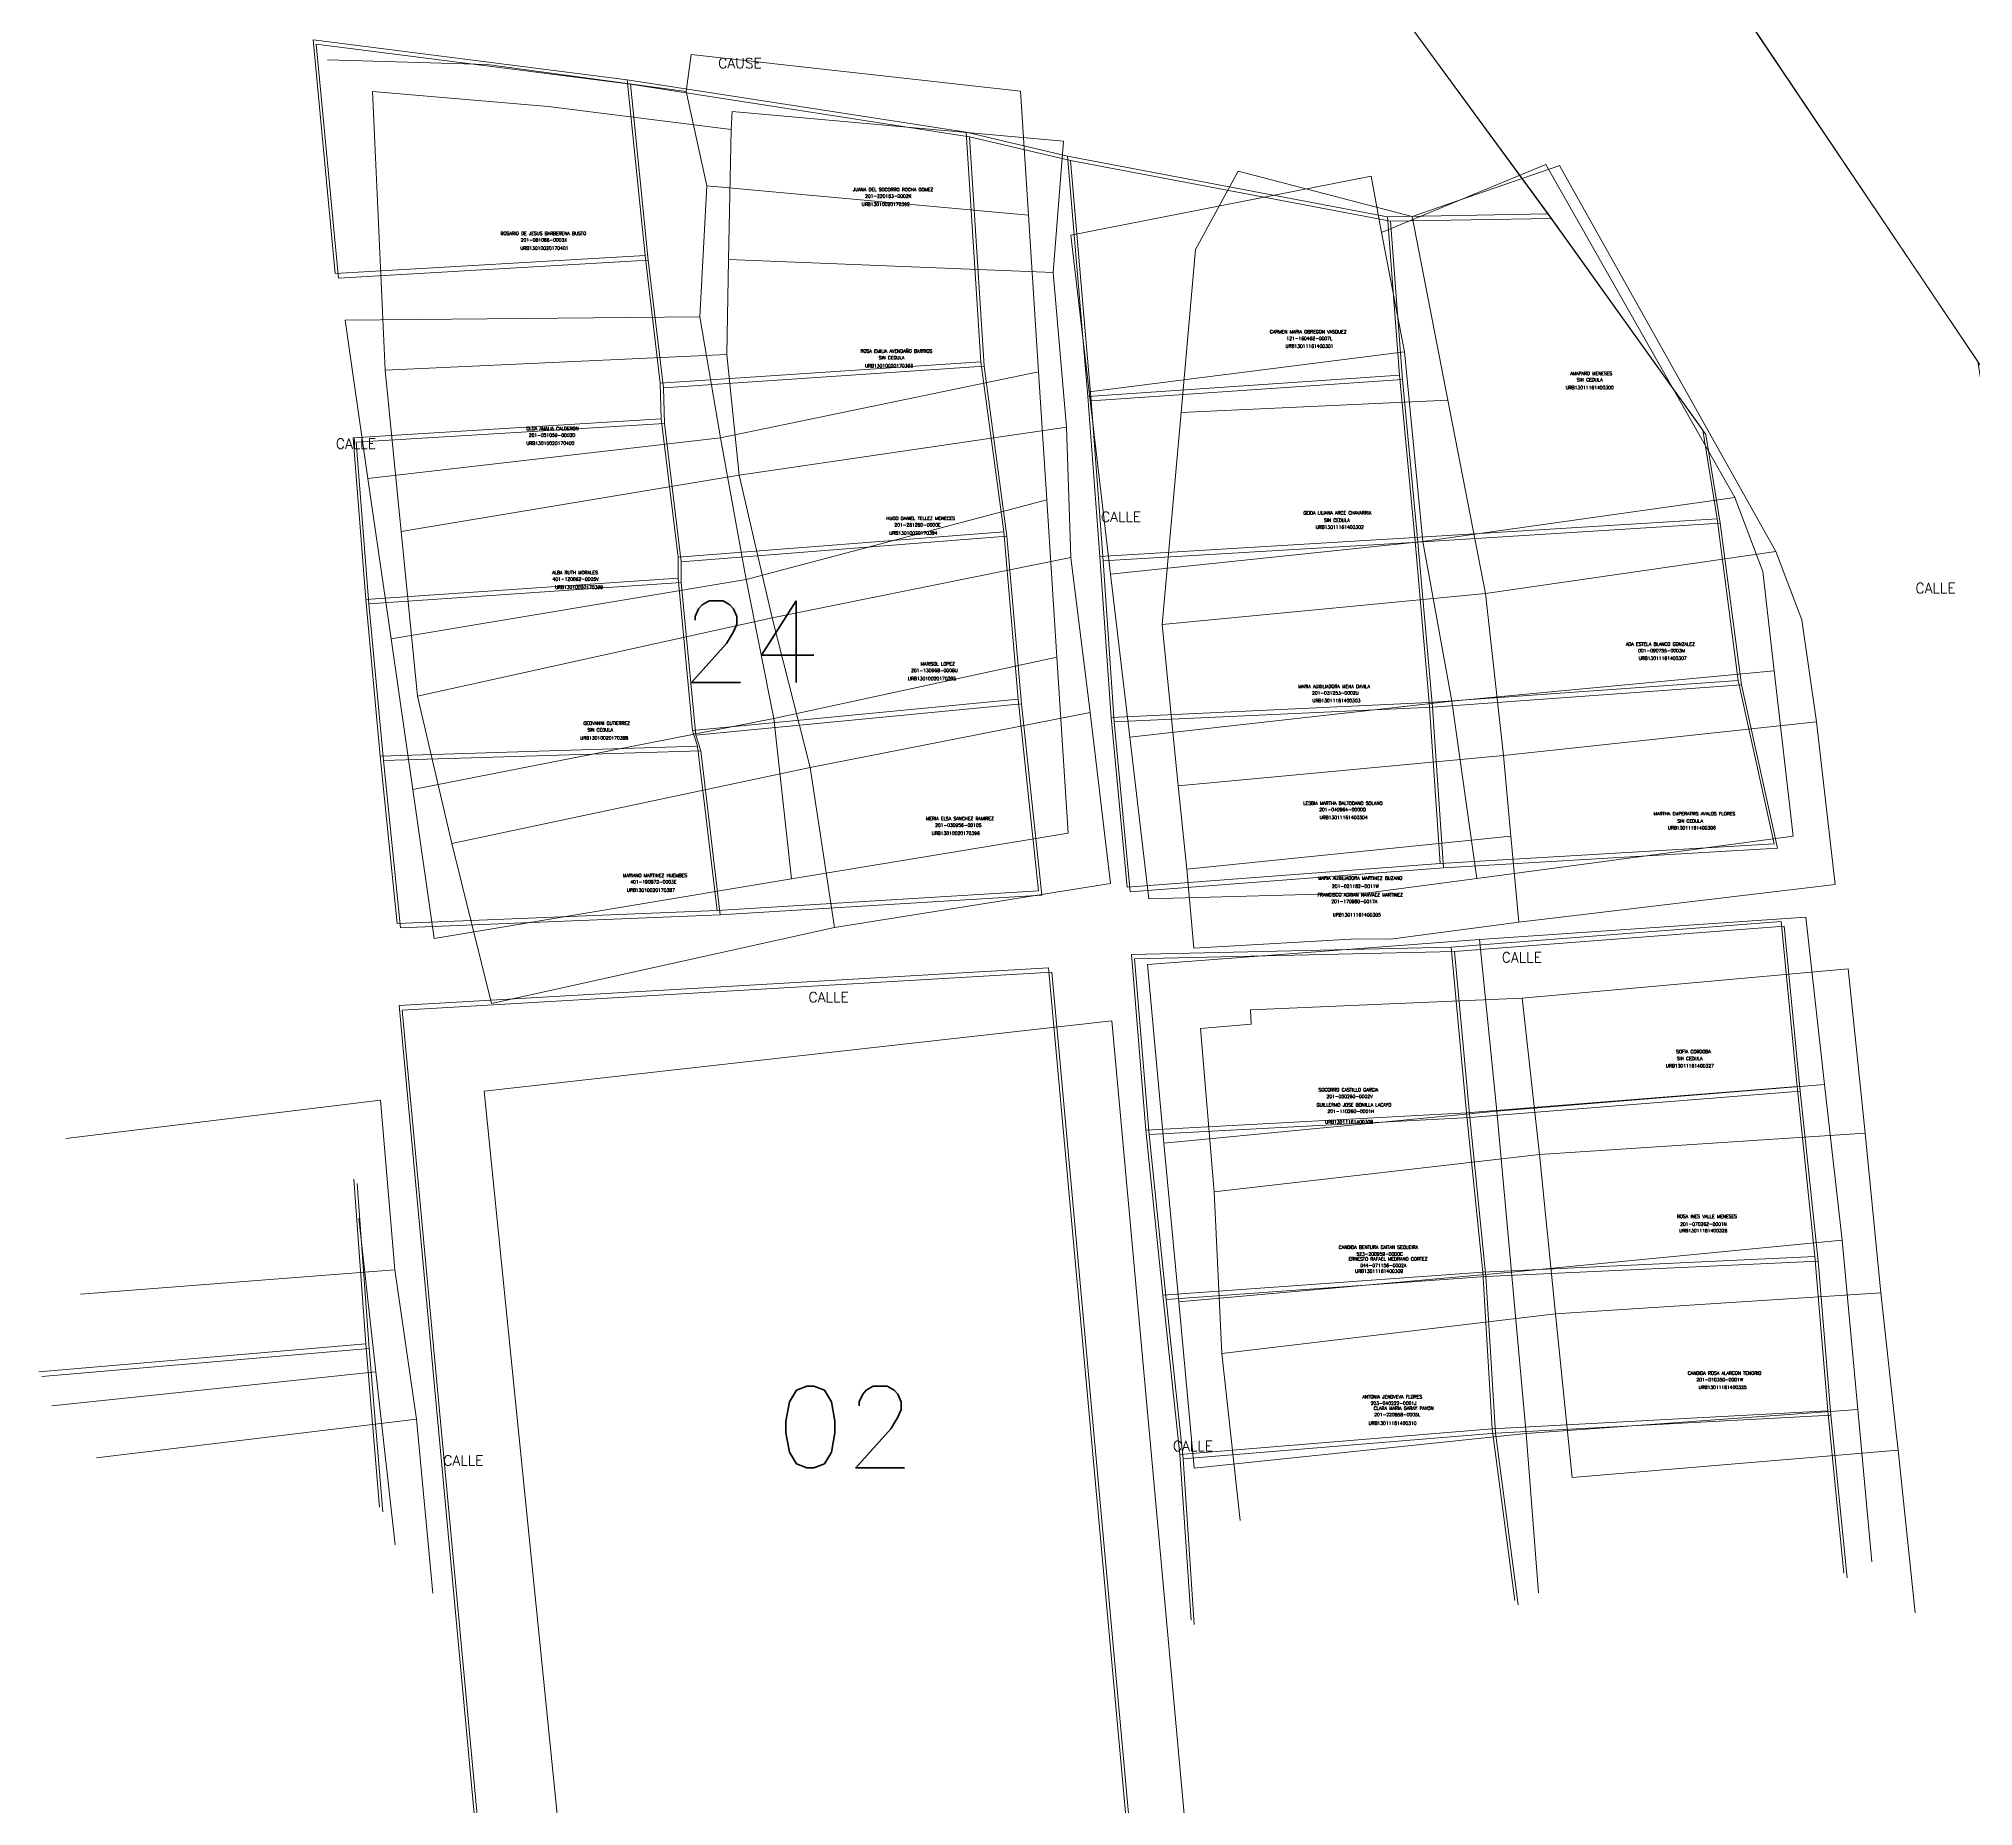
# Model space of a CAD drawing. Header units: millimetres. Extents: x 605783 to 618866, y 1302882 to 1321803.
# Drawn here: x 618219.9 to 618338.7, y 1320078 to 1320186.5 of the extents above; entities that cross this region are included whole.
import ezdxf

# ---------------------------------------------------------------- set-up
doc = ezdxf.new("R2010")
doc.units = ezdxf.units.MM
for name, color, linetype, lineweight in [('101', 3, 'Continuous', 0), ('1ER PROPIETARIO', 150, 'Continuous', 0), ('2DA CEDULA', 7, 'Continuous', 0), ('2DO PROPIETARIO', 7, 'Continuous', 0), ('486', 21, 'Continuous', 0), ('4861', 7, 'Continuous', 0), ('Nivel 2', 7, 'Continuous', 0), ('Nivel 30', 7, 'Continuous', 0), ('NumMZLote', 172, 'Continuous', 0)]:
    doc.layers.add(name, color=color, linetype=linetype, lineweight=lineweight)
for name, color, linetype in [('1RA CEDULA', 204, 'Continuous'), ('2', 7, 'Continuous'), ('CALLE', 7, 'Continuous')]:
    doc.layers.add(name, color=color, linetype=linetype)
doc.styles.add('Style-Txt', font='txt_____.ttf')

msp = doc.modelspace()

# ---------------------------------------------------------------- linework, layer by layer
at = {"layer": '2', "color": 1, "lineweight": 5}
for p, q in [((618300.822, 1320191.767), (618312.558, 1320175.753)), ((618257.124, 1320173.201), (618256.031, 1320183.992)), ((618276.841, 1320180.774), (618283.05, 1320179.31)), ((618302.691, 1320175.581), (618303.426, 1320165.858)), ((618238.104, 1320172.095), (618257.124, 1320173.201)), ((618258.058, 1320165.363), (618257.124, 1320173.201)), ((618277.739, 1320166.674), (618258.058, 1320165.363)), ((618279.137, 1320156.24), (618277.739, 1320166.674)), ((618258.114, 1320163.174), (618258.058, 1320165.363)), ((618303.426, 1320165.858), (618284.305, 1320164.548)), ((618303.426, 1320165.858), (618304.365, 1320155.882)), ((618285.04, 1320154.724), (618284.305, 1320164.548)), ((618239.196, 1320162.017), (618258.114, 1320163.174)), ((618258.114, 1320163.174), (618259.151, 1320154.674)), ((618239.982, 1320152.091), (618239.196, 1320162.017)), ((618304.365, 1320155.882), (618322.928, 1320157.038)), ((618322.928, 1320157.038), (618324.222, 1320147.113)), ((618259.151, 1320154.674), (618279.137, 1320156.24)), ((618279.137, 1320156.24), (618280.026, 1320145.958)), ((618304.365, 1320155.882), (618285.04, 1320154.724)), ((618305.254, 1320145.753), (618304.365, 1320155.882)), ((618259.151, 1320154.674), (618259.154, 1320153.401)), ((618285.04, 1320154.724), (618285.725, 1320144.849)), ((618259.154, 1320153.401), (618239.982, 1320152.091)), ((618260.041, 1320144.035), (618259.154, 1320153.401)), ((618239.982, 1320152.091), (618240.87, 1320142.471)), ((618324.222, 1320147.113), (618305.254, 1320145.753)), ((618280.026, 1320145.958), (618260.041, 1320144.035)), ((618285.725, 1320144.849), (618305.254, 1320145.753)), ((618305.254, 1320145.753), (618305.938, 1320135.877)), ((618260.349, 1320143.069), (618260.041, 1320144.035)), ((618240.87, 1320142.471), (618260.349, 1320143.069)), ((618260.349, 1320143.069), (618261.542, 1320132.991)), ((618306.612, 1320130.737), (618307.551, 1320120.557)), ((618307.551, 1320120.557), (618327.841, 1320122.174)), ((618327.841, 1320122.174), (618328.934, 1320111.74)), ((618307.551, 1320120.557), (618287.87, 1320119.5)), ((618308.541, 1320110.784), (618307.551, 1320120.557)), ((618287.87, 1320119.5), (618288.911, 1320109.371)), ((618239.252, 1320116.503), (618239.988, 1320106.374)), ((618288.911, 1320109.371), (618308.541, 1320110.784)), ((618328.934, 1320111.74), (618308.541, 1320110.784)), ((618308.541, 1320110.784), (618309.123, 1320101.163)), ((618328.934, 1320111.74), (618329.719, 1320102.272)), ((618288.911, 1320109.371), (618289.951, 1320099.598)), ((618239.988, 1320106.374), (618219.902, 1320104.654)), ((618240.826, 1320096.346), (618239.988, 1320106.374)), ((618309.123, 1320101.163), (618289.951, 1320099.598)), ((618329.719, 1320102.272), (618309.123, 1320101.163)), ((618309.123, 1320101.163), (618310.521, 1320090.627)), ((618330.709, 1320092.296), (618329.719, 1320102.272)), ((618290.636, 1320089.418), (618289.951, 1320099.598))]:
    msp.add_line(p, q, dxfattribs=at)
for points in [[(618324.839, 1320187.639), (618338.927, 1320166.691), (618343.417, 1320139.005), (618369.658, 1320140.685), (618366.573, 1320176.52)], [(618238.104, 1320172.095), (618236.748, 1320186.449), (618256.031, 1320183.992)], [(618256.031, 1320183.992), (618276.841, 1320180.774), (618277.739, 1320166.674)], [(618284.305, 1320164.548), (618283.05, 1320179.31), (618302.691, 1320175.581)], [(618302.691, 1320175.581), (618312.558, 1320175.753), (618322.05, 1320162.484), (618322.928, 1320157.038)], [(618324.222, 1320147.113), (618326.433, 1320137.088), (618305.938, 1320135.877)], [(618280.026, 1320145.958), (618281.274, 1320134.2), (618261.542, 1320132.991)], [(618285.725, 1320144.849), (618286.716, 1320134.414), (618305.938, 1320135.877)], [(618240.87, 1320142.471), (618241.911, 1320132.189), (618261.542, 1320132.991)], [(618306.612, 1320130.737), (618326.851, 1320132.304), (618327.841, 1320122.174)], [(618287.87, 1320119.5), (618286.98, 1320130.291), (618306.612, 1320130.737)], [(618242.025, 1320127.149), (618281.895, 1320129.467), (618287.169, 1320071.541), (618247.452, 1320068.715), (618242.025, 1320127.149)]]:
    msp.add_lwpolyline(points, dxfattribs=at)
at = {"layer": '486', "color": 1, "lineweight": 5, "flags": 128}
for points in [[(618262.252, 1320172.958), (618262.403, 1320180.933)], [(618304.205, 1320175.606), (618306.401, 1320164.318)], [(618262.142, 1320167.136), (618262.252, 1320172.958)], [(618262.252, 1320172.958), (618282.169, 1320172.158)], [(618241.165, 1320166.161), (618262.142, 1320167.136)], [(618262.892, 1320159.724), (618262.142, 1320167.136)], [(618306.401, 1320164.318), (618290.023, 1320163.571)], [(618306.401, 1320164.318), (618308.711, 1320152.452)], [(618262.892, 1320159.724), (618282.983, 1320162.66)], [(618242.149, 1320156.26), (618262.892, 1320159.724)], [(618264.931, 1320150.957), (618262.892, 1320159.724)], [(618264.931, 1320150.957), (618283.263, 1320154.654)], [(618308.711, 1320152.452), (618326.54, 1320155.04)], [(618288.862, 1320150.548), (618308.711, 1320152.452)], [(618308.711, 1320152.452), (618309.819, 1320142.514)], [(618243.155, 1320146.151), (618264.931, 1320150.957)], [(618267.266, 1320141.77), (618264.931, 1320150.957)], [(618267.266, 1320141.77), (618284.442, 1320145.144)], [(618309.819, 1320142.514), (618329.02, 1320144.564)], [(618245.255, 1320137.105), (618267.266, 1320141.77)], [(618268.742, 1320131.949), (618267.266, 1320141.77)], [(618289.841, 1320140.642), (618309.819, 1320142.514)], [(618310.276, 1320137.555), (618309.819, 1320142.514)], [(618290.375, 1320135.536), (618310.276, 1320137.555)], [(618310.764, 1320132.267), (618310.276, 1320137.555)], [(618310.953, 1320127.596), (618312.017, 1320118.015)], [(618312.017, 1320118.015), (618332.015, 1320119.322)], [(618292.058, 1320115.723), (618312.017, 1320118.015)], [(618313.012, 1320108.215), (618312.017, 1320118.015)], [(618222.473, 1320109.438), (618241.756, 1320110.927)], [(618313.012, 1320108.215), (618332.98, 1320109.511)], [(618292.528, 1320105.788), (618313.012, 1320108.215)], [(618314.027, 1320098.176), (618313.012, 1320108.215)], [(618223.459, 1320099.376), (618243.086, 1320101.751)], [(618314.027, 1320098.176), (618334.036, 1320099.861)]]:
    msp.add_lwpolyline(points, dxfattribs=at)
at = {"layer": '4861', "color": 1, "lineweight": 5}
for p, q in [((618241.165, 1320166.161), (618240.382, 1320183.271)), ((618240.382, 1320183.271), (618251.182, 1320182.362)), ((618251.182, 1320182.362), (618262.403, 1320180.933)), ((618262.403, 1320180.933), (618262.461, 1320182.043)), ((618262.461, 1320182.043), (618282.799, 1320180.217)), ((618290.915, 1320173.571), (618293.533, 1320178.385)), ((618290.023, 1320163.571), (618290.915, 1320173.571)), ((618282.169, 1320172.158), (618282.983, 1320162.66)), ((618242.149, 1320156.26), (618241.165, 1320166.161)), ((618288.862, 1320150.548), (618290.023, 1320163.571)), ((618282.983, 1320162.66), (618283.263, 1320154.654)), ((618243.155, 1320146.151), (618242.149, 1320156.26)), ((618283.263, 1320154.654), (618284.442, 1320145.144)), ((618289.841, 1320140.642), (618288.862, 1320150.548)), ((618245.255, 1320137.105), (618243.155, 1320146.151)), ((618284.442, 1320145.144), (618285.686, 1320134.656)), ((618290.375, 1320135.536), (618289.841, 1320140.642)), ((618247.697, 1320127.28), (618245.255, 1320137.105)), ((618285.686, 1320134.656), (618268.742, 1320131.949)), ((618290.801, 1320130.671), (618290.375, 1320135.536)), ((618330.183, 1320134.58), (618310.764, 1320132.267)), ((618310.764, 1320132.267), (618302.877, 1320131.238)), ((618268.742, 1320131.949), (618247.697, 1320127.28)), ((618300.793, 1320131.25), (618290.801, 1320130.671)), ((618302.877, 1320131.238), (618300.793, 1320131.25)), ((618330.979, 1320129.417), (618310.953, 1320127.596)), ((618332.015, 1320119.322), (618330.979, 1320129.417)), ((618310.953, 1320127.596), (618294.283, 1320126.887)), ((618247.238, 1320121.886), (618285.772, 1320126.216)), ((618285.772, 1320126.216), (618291.207, 1320066.58)), ((618294.283, 1320126.887), (618294.336, 1320126.012)), ((618294.336, 1320126.012), (618291.219, 1320125.737)), ((618291.219, 1320125.737), (618292.058, 1320115.723)), ((618221.562, 1320118.994), (618240.887, 1320121.353)), ((618241.756, 1320110.927), (618240.887, 1320121.353)), ((618253.197, 1320063.054), (618247.238, 1320121.886)), ((618332.98, 1320109.511), (618332.015, 1320119.322)), ((618292.058, 1320115.723), (618292.528, 1320105.788)), ((618243.086, 1320101.751), (618241.756, 1320110.927)), ((618333.946, 1320100.726), (618332.98, 1320109.511)), ((618292.528, 1320105.788), (618293.657, 1320095.545)), ((618244.101, 1320091.084), (618243.086, 1320101.751)), ((618334.036, 1320099.861), (618333.946, 1320100.726)), ((618335.079, 1320089.875), (618334.036, 1320099.861))]:
    msp.add_line(p, q, dxfattribs=at)
at = {"layer": '4861', "color": 1, "lineweight": 5, "flags": 128}
for points in [[(618282.799, 1320180.217), (618282.169, 1320172.158)], [(618293.533, 1320178.385), (618304.205, 1320175.606)], [(618304.205, 1320175.606), (618313.266, 1320178.729)], [(618313.272, 1320178.693), (618313.266, 1320178.729)], [(618326.54, 1320155.04), (618313.272, 1320178.693)], [(618329.02, 1320144.564), (618328.131, 1320150.836), (618326.54, 1320155.04)], [(618330.183, 1320134.58), (618329.02, 1320144.564)]]:
    msp.add_lwpolyline(points, dxfattribs=at)
at = {"layer": 'Nivel 2', "color": 1, "lineweight": 5}
for p, q in [((618301.016, 1320191.493), (618312.752, 1320175.479)), ((618257.318, 1320172.927), (618256.225, 1320183.718)), ((618277.035, 1320180.5), (618283.244, 1320179.036)), ((618302.885, 1320175.307), (618303.62, 1320165.584)), ((618238.298, 1320171.821), (618257.318, 1320172.927)), ((618258.252, 1320165.089), (618257.318, 1320172.927)), ((618277.933, 1320166.4), (618258.252, 1320165.089)), ((618279.331, 1320155.966), (618277.933, 1320166.4)), ((618303.62, 1320165.584), (618284.499, 1320164.274)), ((618303.62, 1320165.584), (618304.559, 1320155.608)), ((618258.308, 1320162.9), (618258.252, 1320165.089)), ((618285.234, 1320154.45), (618284.499, 1320164.274)), ((618239.39, 1320161.743), (618258.308, 1320162.9)), ((618258.308, 1320162.9), (618259.345, 1320154.4)), ((618240.176, 1320151.817), (618239.39, 1320161.743)), ((618259.345, 1320154.4), (618279.331, 1320155.966)), ((618279.331, 1320155.966), (618280.22, 1320145.684)), ((618304.559, 1320155.608), (618323.122, 1320156.764)), ((618323.122, 1320156.764), (618324.416, 1320146.839)), ((618304.559, 1320155.608), (618285.234, 1320154.45)), ((618305.448, 1320145.479), (618304.559, 1320155.608)), ((618259.345, 1320154.4), (618259.348, 1320153.127)), ((618285.234, 1320154.45), (618285.919, 1320144.575)), ((618259.348, 1320153.127), (618240.176, 1320151.817)), ((618260.235, 1320143.761), (618259.348, 1320153.127)), ((618240.176, 1320151.817), (618241.064, 1320142.197)), ((618324.416, 1320146.839), (618305.448, 1320145.479)), ((618280.22, 1320145.684), (618260.235, 1320143.761)), ((618285.919, 1320144.575), (618305.448, 1320145.479)), ((618305.448, 1320145.479), (618306.132, 1320135.603)), ((618241.064, 1320142.197), (618260.543, 1320142.795)), ((618260.543, 1320142.795), (618260.235, 1320143.761)), ((618260.543, 1320142.795), (618261.736, 1320132.717)), ((618306.806, 1320130.463), (618307.745, 1320120.283)), ((618307.745, 1320120.283), (618328.035, 1320121.9)), ((618328.035, 1320121.9), (618329.128, 1320111.466)), ((618307.745, 1320120.283), (618288.064, 1320119.226)), ((618308.735, 1320110.51), (618307.745, 1320120.283)), ((618288.064, 1320119.226), (618289.105, 1320109.097)), ((618239.446, 1320116.229), (618240.182, 1320106.1)), ((618329.128, 1320111.466), (618308.735, 1320110.51)), ((618329.128, 1320111.466), (618329.913, 1320101.998)), ((618289.105, 1320109.097), (618308.735, 1320110.51)), ((618308.735, 1320110.51), (618309.317, 1320100.889)), ((618289.105, 1320109.097), (618290.145, 1320099.324)), ((618240.182, 1320106.1), (618220.096, 1320104.38)), ((618241.02, 1320096.072), (618240.182, 1320106.1)), ((618329.913, 1320101.998), (618309.317, 1320100.889)), ((618330.903, 1320092.022), (618329.913, 1320101.998)), ((618309.317, 1320100.889), (618290.145, 1320099.324)), ((618309.317, 1320100.889), (618310.715, 1320090.353)), ((618290.83, 1320089.144), (618290.145, 1320099.324))]:
    msp.add_line(p, q, dxfattribs=at)
at = {"layer": 'Nivel 2', "color": 1, "lineweight": 5, "flags": 128}
for points in [[(618325.033, 1320187.365), (618339.121, 1320166.417), (618343.611, 1320138.731), (618369.852, 1320140.411), (618366.767, 1320176.246)], [(618238.298, 1320171.821), (618236.942, 1320186.175), (618256.225, 1320183.718)], [(618256.225, 1320183.718), (618277.035, 1320180.5), (618277.933, 1320166.4)], [(618284.499, 1320164.274), (618283.244, 1320179.036), (618302.885, 1320175.307)], [(618302.885, 1320175.307), (618312.752, 1320175.479), (618322.244, 1320162.21), (618323.122, 1320156.764)], [(618324.416, 1320146.839), (618326.627, 1320136.814), (618306.132, 1320135.603)], [(618280.22, 1320145.684), (618281.468, 1320133.926), (618261.736, 1320132.717)], [(618285.919, 1320144.575), (618286.91, 1320134.14), (618306.132, 1320135.603)], [(618241.064, 1320142.197), (618242.105, 1320131.915), (618261.736, 1320132.717)], [(618306.806, 1320130.463), (618327.045, 1320132.03), (618328.035, 1320121.9)], [(618288.064, 1320119.226), (618287.174, 1320130.017), (618306.806, 1320130.463)], [(618242.219, 1320126.875), (618282.089, 1320129.193), (618287.363, 1320071.267), (618247.646, 1320068.441), (618242.219, 1320126.875)]]:
    msp.add_lwpolyline(points, dxfattribs=at)
at = {"layer": 'Nivel 30', "color": 1, "lineweight": 5}
for p, q in [((618259.638, 1320183.279), (618259.952, 1320185.553)), ((618259.952, 1320185.553), (618280.172, 1320183.285)), ((618237.63, 1320185.224), (618247.424, 1320184.938)), ((618247.424, 1320184.938), (618259.638, 1320183.279)), ((618259.638, 1320183.279), (618260.924, 1320177.482)), ((618280.172, 1320183.285), (618280.658, 1320175.685)), ((618302.322, 1320174.624), (618312.412, 1320178.791)), ((618312.412, 1320178.791), (618324.012, 1320158.34)), ((618260.492, 1320169.44), (618260.924, 1320177.482)), ((618260.924, 1320177.482), (618280.658, 1320175.685)), ((618283.254, 1320174.447), (618301.686, 1320178.068)), ((618301.686, 1320178.068), (618302.322, 1320174.624)), ((618280.658, 1320175.685), (618281.276, 1320166.056)), ((618284.384, 1320164.827), (618283.254, 1320174.447)), ((618303.742, 1320167.28), (618302.322, 1320174.624)), ((618260.492, 1320169.44), (618238.71, 1320169.225)), ((618240.112, 1320159.509), (618238.71, 1320169.225)), ((618261.758, 1320162.014), (618260.492, 1320169.44)), ((618284.384, 1320164.827), (618303.742, 1320167.28)), ((618304.864, 1320155.654), (618303.742, 1320167.28)), ((618261.758, 1320162.014), (618281.276, 1320166.056)), ((618281.276, 1320166.056), (618281.78, 1320158.194)), ((618285.7, 1320153.63), (618284.384, 1320164.827)), ((618261.758, 1320162.014), (618240.112, 1320159.509)), ((618263.32, 1320153.31), (618261.758, 1320162.014)), ((618241.53, 1320149.675), (618240.112, 1320159.509)), ((618281.78, 1320158.194), (618263.32, 1320153.31)), ((618281.78, 1320158.194), (618282.4, 1320148.545)), ((618324.012, 1320158.34), (618304.864, 1320155.654)), ((618324.012, 1320158.34), (618325.726, 1320153.811)), ((618285.7, 1320153.63), (618304.864, 1320155.654)), ((618306.644, 1320145.836), (618304.864, 1320155.654)), ((618286.876, 1320143.632), (618285.7, 1320153.63)), ((618325.726, 1320153.811), (618326.432, 1320147.699)), ((618263.32, 1320153.31), (618241.53, 1320149.675)), ((618265.028, 1320144.787), (618263.32, 1320153.31)), ((618242.862, 1320140.422), (618241.53, 1320149.675)), ((618265.028, 1320144.787), (618282.4, 1320148.545)), ((618282.4, 1320148.545), (618283.092, 1320137.737)), ((618326.432, 1320147.699), (618306.644, 1320145.836)), ((618326.432, 1320147.699), (618327.6, 1320137.562)), ((618306.644, 1320145.836), (618286.876, 1320143.632)), ((618308.178, 1320134.963), (618306.644, 1320145.836)), ((618265.028, 1320144.787), (618242.862, 1320140.422)), ((618266.108, 1320134.923), (618265.028, 1320144.787)), ((618288.04, 1320133.714), (618286.876, 1320143.632)), ((618244.182, 1320131.277), (618242.862, 1320140.422)), ((618283.092, 1320137.737), (618266.108, 1320134.923)), ((618327.6, 1320137.562), (618308.178, 1320134.963)), ((618266.108, 1320134.923), (618244.182, 1320131.277)), ((618308.178, 1320134.963), (618301.522, 1320134.073)), ((618301.522, 1320134.073), (618288.04, 1320133.714)), ((618308.346, 1320131.207), (618328.376, 1320132.587)), ((618328.376, 1320132.587), (618329.528, 1320122.3)), ((618287.954, 1320129.677), (618308.346, 1320131.207)), ((618309.412, 1320120.669), (618308.346, 1320131.207)), ((618288.974, 1320118.7), (618287.954, 1320129.677)), ((618309.412, 1320120.669), (618329.528, 1320122.3)), ((618329.528, 1320122.3), (618330.6, 1320112.739)), ((618309.412, 1320120.669), (618288.974, 1320118.7)), ((618310.312, 1320110.789), (618309.412, 1320120.669)), ((618289.88, 1320108.958), (618288.974, 1320118.7)), ((618239.558, 1320114.071), (618240.604, 1320104.662)), ((618330.6, 1320112.739), (618310.312, 1320110.789)), ((618330.6, 1320112.739), (618331.558, 1320102.354)), ((618289.88, 1320108.958), (618310.312, 1320110.789)), ((618310.312, 1320110.789), (618311.2, 1320100.878)), ((618290.828, 1320098.758), (618289.88, 1320108.958)), ((618220.704, 1320102.58), (618240.604, 1320104.662)), ((618240.604, 1320104.662), (618241.788, 1320094.041)), ((618311.2, 1320100.878), (618331.558, 1320102.354)), ((618331.558, 1320102.354), (618332.42, 1320093.006)), ((618290.828, 1320098.758), (618311.2, 1320100.878)), ((618311.2, 1320100.878), (618311.96, 1320091.085))]:
    msp.add_line(p, q, dxfattribs=at)

# ---------------------------------------------------------------- texts
at = {"layer": '101', "color": 1, "lineweight": 5, "char_height": 0.2, "attachment_point": 5, "line_spacing_factor": 0.722892, "style": 'Style-Txt'}
for s, insert in [('URB13010020170392', (618271.898, 1320176.354)), ('URB13010020170401', (618250.941, 1320173.659)), ('URB13011161400301', (618297.906, 1320167.644)), ('URB13010020170393', (618272.098, 1320166.435)), ('URB13011161400300', (618315.106, 1320165.093)), ('URB13010020170400', (618251.309, 1320161.676)), ('URB13010020170394', (618273.591, 1320156.165)), ('URB13011161400302', (618299.762, 1320156.53)), ('URB13010020170399', (618253.069, 1320152.839)), ('URB13011161400307', (618319.588, 1320148.476)), ('URB13010020170395', (618274.732, 1320147.228)), ('URB13011161400303', (618299.562, 1320145.876)), ('URB13010020170398', (618254.612, 1320143.581)), ('URB13011161400304', (618300.003, 1320138.704)), ('URB13011161400306', (618321.378, 1320138.063)), ('URB13010020170396', (618276.195, 1320137.73)), ('URB13010020170397', (618257.478, 1320134.243)), ('URB13011161400305', (618300.813, 1320132.73)), ('URB13011161400327', (618321.257, 1320123.452)), ('URB13011161400308', (618300.338, 1320120.008)), ('URB13011161400326', (618322.079, 1320113.333)), ('URB13011161400309', (618302.181, 1320110.848)), ('URB13011161400325', (618323.262, 1320103.714)), ('URB13011161400310', (618303.005, 1320101.51))]:
    msp.add_mtext(s, dxfattribs=dict(at, insert=insert))
at = {"layer": '1ER PROPIETARIO', "color": 1, "lineweight": 5, "char_height": 0.2, "attachment_point": 5, "line_spacing_factor": 0.722892, "style": 'Style-Txt'}
for s, insert in [('JUANA DEL SOCORRO ROCHA GOMEZ', (618272.351, 1320177.256)), ('ROSARIO DE JESUS BARBERENA BUSTO', (618250.877, 1320174.561)), ('CARMEN MARIA OBREGON VASQUEZ ', (618297.829, 1320168.516)), ('ROSA EMILIA AVENDAÑO BARRIOS', (618272.551, 1320167.337)), ('AMAPARO MENESES', (618315.196, 1320165.964)), ('OLGA AMALIA CALDERON ', (618251.439, 1320162.578)), ('HUGO DANIEL TELLEZ MENECES', (618274.044, 1320157.067)), ('GEIDA LILIANA ARCE CHAVARRIA', (618299.619, 1320157.402)), ('ALBA RUTH MORALES', (618252.821, 1320153.741)), ('ADA ESTELA BLANCO GONZALEZ', (618319.445, 1320149.348)), ('MARISOL LOPEZ', (618275.086, 1320148.13)), ('MARIA AUXILIADORA MENA DAVILA', (618299.419, 1320146.748)), ('GEOVANNI GUTIERREZ ', (618254.766, 1320144.483)), ('LESBIA MARTHA BALTODANO SOLANO', (618299.96, 1320139.576)), ('MERIA ELSA SANCHEZ RAMIREZ', (618276.448, 1320138.632)), ('MARTHA EMPERATRIS AVALOS FLORES', (618321.535, 1320138.935)), ('MARIANO MARTINEZ HUEMBES ', (618257.731, 1320135.145)), ('MARIA AUXILIADORA MARTINEZ BUZANO', (618301.021, 1320134.981)), ('SOFIA CORDOBA ', (618321.481, 1320124.324)), ('SOCORRO CASTILLO GARCIA', (618300.294, 1320121.98)), ('ROSA INES VALLE MENESES', (618322.303, 1320114.205)), ('CANDIDA BENTURA GAITAN SEQUEIRA', (618302.137, 1320112.301)), ('CANDIDA ROSA ALARCON TENORIO', (618323.385, 1320104.586)), ('ANTONIA JENOVEVA FLORES ', (618302.991, 1320103.136))]:
    msp.add_mtext(s, dxfattribs=dict(at, insert=insert))
at = {"layer": '1RA CEDULA', "color": 1, "lineweight": 5, "char_height": 0.2, "attachment_point": 5, "line_spacing_factor": 0.722892, "style": 'Style-Txt'}
for s, insert in [('201-220163-0002K', (618272.053, 1320176.853)), ('201-081066-0003X', (618250.913, 1320174.158)), ('121-160462-0007L', (618297.903, 1320168.113)), ('SIN CEDULA', (618272.253, 1320166.934)), ('SIN CEDULA', (618315.111, 1320165.576)), ('201-051059-0002D', (618251.414, 1320162.175)), ('SIN CEDULA', (618299.591, 1320156.95)), ('201-261260-0000E', (618273.846, 1320156.664)), ('401-120862-0005V', (618252.857, 1320153.338)), ('001-090755-0003M', (618319.519, 1320148.944)), ('201-130968-0006U', (618274.887, 1320147.727)), ('201-031253-0002U', (618299.493, 1320146.344)), ('SIN CEDULA', (618254.367, 1320144.08)), ('201-040964-0000Q', (618299.934, 1320139.173)), ('201-030956-0010S', (618276.349, 1320138.229)), ('SIN CEDULA', (618321.273, 1320138.484)), ('401-190872-0003E', (618257.633, 1320134.742)), ('201-021162-0011W', (618300.726, 1320134.48)), ('SIN CEDULA', (618321.248, 1320123.901)), ('201-050260-0002V', (618300.368, 1320121.576)), ('201-070262-0001N', (618322.094, 1320113.736)), ('523-200959-0000C', (618302.211, 1320111.898)), ('201-010350-0001W', (618323.093, 1320104.183)), ('203-040222-0001J', (618303.065, 1320102.733))]:
    msp.add_mtext(s, dxfattribs=dict(at, insert=insert))
at = {"layer": '2DA CEDULA', "color": 1, "lineweight": 5, "char_height": 0.2, "attachment_point": 5, "line_spacing_factor": 0.722892, "style": 'Style-Txt'}
for s, insert in [('201-170980-0017A', (618300.659, 1320133.549)), ('201-110260-0001H', (618300.445, 1320120.66)), ('044-071156-0002A', (618302.438, 1320111.2)), ('201-220858-0005L', (618303.292, 1320102.035))]:
    msp.add_mtext(s, dxfattribs=dict(at, insert=insert))
at = {"layer": '2DO PROPIETARIO', "color": 1, "lineweight": 5, "char_height": 0.2, "attachment_point": 5, "line_spacing_factor": 0.722892, "style": 'Style-Txt'}
for s, insert in [('FRANCISCO ADRIAN NARVAEZ MARTINEZ', (618301.021, 1320133.953)), ('GUILLERMO JOSE BONILLA LACAYO', (618300.638, 1320121.053)), ('ERNESTO RAFAEL MEDRANO CORTEZ', (618302.731, 1320111.594)), ('CLARA MARIA GARAY PAVON', (618303.685, 1320102.429))]:
    msp.add_mtext(s, dxfattribs=dict(at, insert=insert))
at = {"layer": 'CALLE', "color": 1, "lineweight": 5, "char_height": 0.625, "attachment_point": 5, "line_spacing_factor": 0.722892, "style": 'Style-Txt'}
for s, insert in [('CAUSE', (618262.953, 1320185.015)), ('CALLE', (618239.372, 1320161.65)), ('CALLE', (618286.342, 1320157.162)), ('CALLE', (618336.336, 1320152.785)), ('CALLE', (618310.941, 1320130.114)), ('CALLE', (618268.388, 1320127.665)), ('CALLE', (618290.753, 1320100.112)), ('CALLE', (618245.967, 1320099.215))]:
    msp.add_mtext(s, dxfattribs=dict(at, insert=insert))
at = {"layer": 'NumMZLote', "color": 1, "lineweight": 5, "char_height": 5, "attachment_point": 5, "line_spacing_factor": 0.722892, "style": 'Style-Txt'}
for s, insert in [('24', (618263.621, 1320149.496)), ('02', (618269.414, 1320101.275))]:
    msp.add_mtext(s, dxfattribs=dict(at, insert=insert))

doc.saveas('drawing.dxf')
